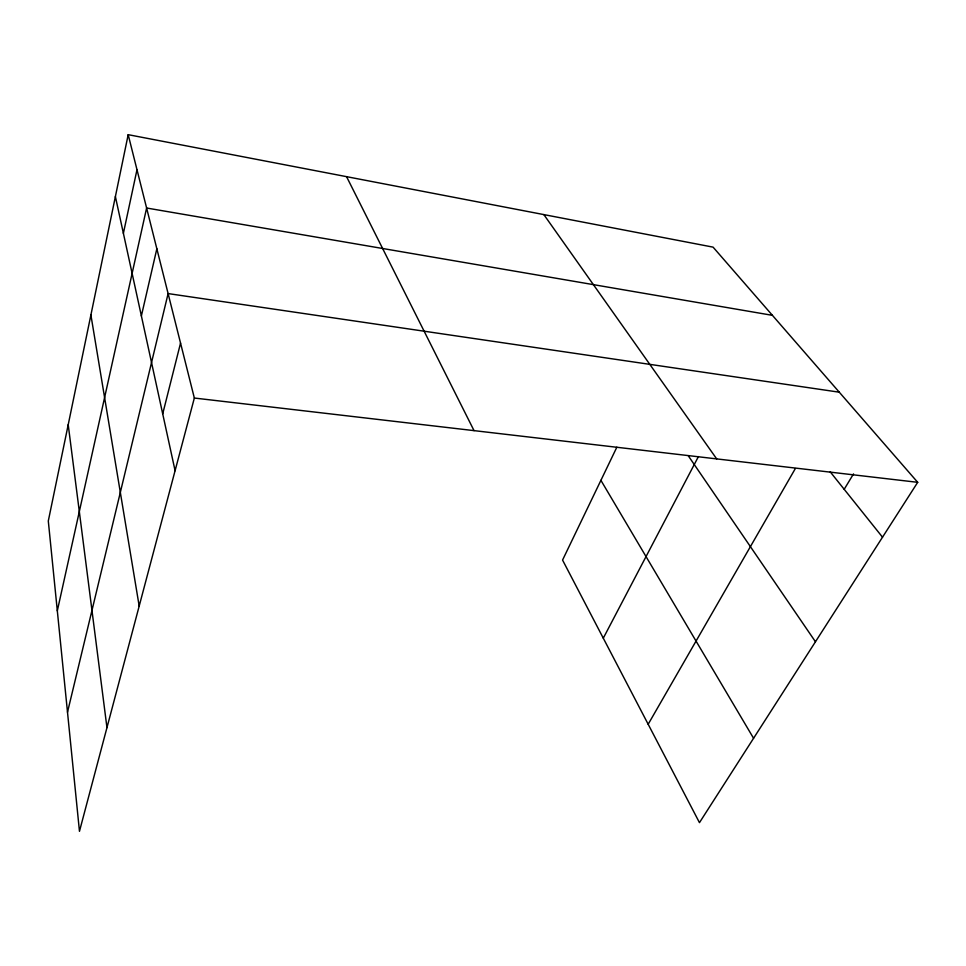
<?xml version="1.0" encoding="UTF-8"?>
<svg xmlns="http://www.w3.org/2000/svg" width="966" height="966" viewBox="0 0 966 966"><rect width="100%" height="100%" fill="white"/><g stroke="black" fill="none" stroke-linecap="round" stroke-linejoin="round"><path stroke-width="1.45" d="M128.188 134.672L48.3 520.988L79.466 831.328L194.347 398.04L128.188 134.672L713.077 247.139L917.7 482.324L699.469 822.646L562.562 560.063L616.839 447.222M123.382 233.337L136.991 169.714M57.32 610.814L146.615 208.016L772.414 315.339M141.374 315.93L156.854 248.769M67.499 712.22L168.108 293.579L839.285 392.196M162.711 413.883L180.545 343.087M603.291 638.176L698.43 456.568M648.174 724.258L795.344 468.546M844.187 489.303L853.521 473.895M194.347 398.04L917.7 482.324M830.229 471.855L882.513 537.193M543.846 214.597L716.687 458.898M688.384 455.94L815.461 641.762M600.912 480.344L753.577 738.278M346.565 176.669L474.04 430.631M115.389 196.581L175.088 470.696M90.901 314.976L139.189 606.105M68.212 424.702L106.96 727.652"/></g></svg>
